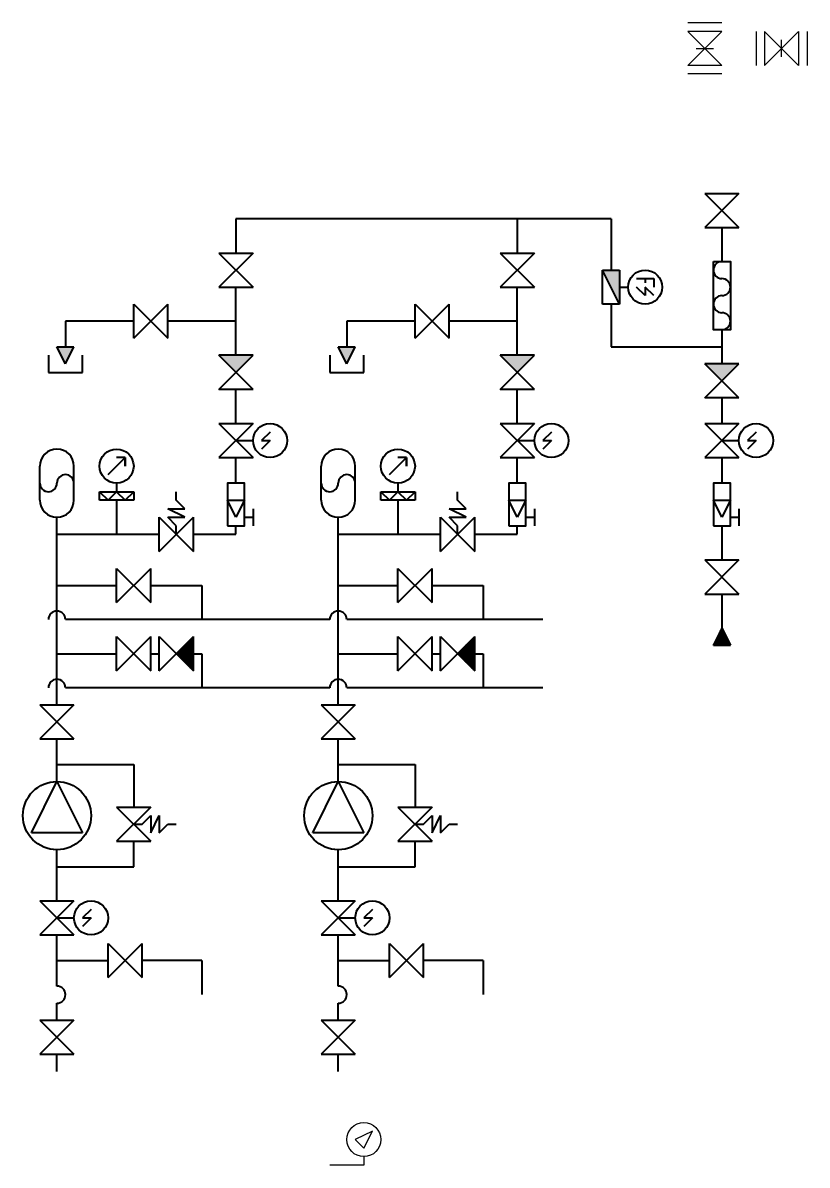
# Model space of a CAD drawing. Header units: millimetres. Extents: x 93665 to 221094, y -93000 to -1330.
# Drawn here: x 147500 to 152100, y -83750 to -77050 of the extents above; entities that cross this region are included whole.
import ezdxf

# ---------------------------------------------------------------- set-up
doc = ezdxf.new("R2010")
doc.units = ezdxf.units.MM
for name, color, linetype, lineweight, true_color in [('В2', 150, 'Continuous', 40, 0x007fff), ('К100', 7, 'Continuous', 40, 0xa55200), ('К20', 7, 'Continuous', 40, 0xffbe00), ('Р2', 7, 'Continuous', 40, 0x991b1e)]:
    doc.layers.add(name, color=color, linetype=linetype, lineweight=lineweight, true_color=true_color)
doc.layers.add('Р1', color=202, linetype='Continuous', lineweight=40)

msp = doc.modelspace()

# ---------------------------------------------------------------- hatches: boundary and pattern name
at = {"layer": 'В2'}
h = msp.add_hatch(color=256, dxfattribs=at)
h.dxf.hatch_style = 1
h.paths.add_polyline_path([(151700, -79050), (151500, -79050), (151600, -79150)])
h = msp.add_hatch(dxfattribs=at)
h.set_pattern_fill('ANGLE', color=256)
h.set_pattern_definition([(0, (143050, -83200), (0, 6.985), [5.08, -1.905]), (90, (143050, -83200), (-6.985, 4e-16), [5.08, -1.905])])
h.paths.add_polyline_path([(151600, -80600), (151550, -80700), (151650, -80700)])
at = {"layer": 'К100'}
h = msp.add_hatch(dxfattribs=at)
h.set_pattern_fill('ANGLE', color=256)
h.set_pattern_definition([(0, (147550, -83250), (0, 6.985), [5.08, -1.905]), (90, (147550, -83250), (-6.985, 4e-16), [5.08, -1.905])])
h.paths.add_polyline_path([(148500, -80850), (148500, -80650), (148400, -80750)])
h = msp.add_hatch(dxfattribs=at)
h.set_pattern_fill('ANGLE', color=256)
h.set_pattern_definition([(0, (149200, -83250), (0, 6.985), [5.08, -1.905]), (90, (149200, -83250), (-6.985, 4e-16), [5.08, -1.905])])
h.paths.add_polyline_path([(150150, -80850), (150150, -80650), (150050, -80750)])
at = {"layer": 'Р2'}
h = msp.add_hatch(color=256, dxfattribs=at)
h.dxf.hatch_style = 1
h.paths.add_polyline_path([(151000, -78700), (151000, -78500), (150900, -78500)])
h = msp.add_hatch(color=256, dxfattribs=at)
h.dxf.hatch_style = 1
h.paths.add_polyline_path([(147750, -79050), (147800, -78950), (147700, -78950)])
h = msp.add_hatch(color=256, dxfattribs=at)
h.dxf.hatch_style = 1
h.paths.add_polyline_path([(149400, -79050), (149450, -78950), (149350, -78950)])
h = msp.add_hatch(color=256, dxfattribs=at)
h.dxf.hatch_style = 1
h.paths.add_polyline_path([(148850, -79000), (148650, -79000), (148750, -79100)])
h = msp.add_hatch(color=256, dxfattribs=at)
h.dxf.hatch_style = 1
h.paths.add_polyline_path([(150500, -79000), (150300, -79000), (150400, -79100)])

# ---------------------------------------------------------------- linework, layer by layer
for p, q in [((151600, -77050), (151400, -77050)), ((151600, -77100), (151400, -77100)), ((151400, -77100), (151600, -77300)), ((151600, -77100), (151400, -77300)), ((151800, -77100), (151800, -77300)), ((151850, -77100), (151850, -77300)), ((151850, -77300), (152050, -77100)), ((151850, -77100), (152050, -77300)), ((152050, -77100), (152050, -77300)), ((152100, -77100), (152100, -77300)), ((151950, -77250), (151950, -77150)), ((151450, -77200), (151550, -77200)), ((151600, -77300), (151400, -77300)), ((151600, -77350), (151400, -77350)), ((149550, -83550), (149450, -83600)), ((149450, -83600), (149500, -83650)), ((149500, -83650), (149550, -83550)), ((149500, -83650), (149550, -83550)), ((149500, -83750), (149300, -83750)), ((149500, -83700), (149500, -83750))]:
    msp.add_line(p, q)
msp.add_circle((149500, -83600), 100)
at = {"layer": 'В2'}
for p, q in [((151700, -79050), (151500, -79050)), ((151500, -79250), (151700, -79050)), ((151700, -79250), (151500, -79050)), ((151700, -79250), (151500, -79250)), ((151600, -79250), (151600, -79400)), ((151500, -79400), (151700, -79400)), ((151700, -79400), (151500, -79600)), ((151500, -79400), (151700, -79600)), ((151800, -79450), (151750, -79500)), ((151600, -79500), (151700, -79500)), ((151750, -79500), (151800, -79500)), ((151800, -79500), (151750, -79550)), ((151500, -79600), (151700, -79600)), ((151600, -79600), (151600, -79750)), ((151550, -79850), (151650, -79850)), ((151600, -79950), (151550, -79850)), ((151650, -79850), (151600, -79950)), ((151700, -79900), (151700, -80000)), ((151650, -79950), (151700, -79950)), ((151600, -80000), (151600, -80200)), ((151500, -80200), (151700, -80200)), ((151700, -80200), (151500, -80400)), ((151500, -80200), (151700, -80400)), ((151500, -80400), (151700, -80400)), ((151600, -80400), (151600, -80600)), ((151600, -80600), (151550, -80700)), ((151600, -80600), (151650, -80700)), ((151650, -80700), (151550, -80700)), ((148000, -82650), (148000, -82450)), ((148000, -82450), (148200, -82650)), ((148000, -82650), (148200, -82450)), ((148200, -82650), (148200, -82450)), ((149650, -82650), (149650, -82450)), ((149650, -82450), (149850, -82650)), ((149650, -82650), (149850, -82450)), ((149850, -82650), (149850, -82450)), ((147700, -82550), (148000, -82550)), ((148550, -82550), (148200, -82550)), ((148550, -82550), (148550, -82750)), ((149350, -82550), (149650, -82550)), ((150200, -82550), (149850, -82550)), ((150200, -82550), (150200, -82750))]:
    msp.add_line(p, q, dxfattribs=at)
msp.add_lwpolyline([(151550, -80000), (151650, -80000), (151650, -79750), (151550, -79750)], close=True, dxfattribs=at)
msp.add_circle((151800, -79500), 100, dxfattribs=at)
at = {"layer": 'К100'}
for p, q in [((148050, -80850), (148050, -80650)), ((148050, -80650), (148250, -80850)), ((148050, -80850), (148250, -80650)), ((148250, -80850), (148250, -80650)), ((148300, -80850), (148300, -80650)), ((148300, -80650), (148500, -80850)), ((148300, -80850), (148500, -80650)), ((148500, -80850), (148500, -80650)), ((149700, -80850), (149700, -80650)), ((149700, -80650), (149900, -80850)), ((149700, -80850), (149900, -80650)), ((149900, -80850), (149900, -80650)), ((149950, -80850), (149950, -80650)), ((149950, -80650), (150150, -80850)), ((149950, -80850), (150150, -80650)), ((150150, -80850), (150150, -80650)), ((147700, -80750), (148050, -80750)), ((148250, -80750), (148300, -80750)), ((148500, -80750), (148550, -80750)), ((148550, -80750), (148550, -80950)), ((149350, -80750), (149700, -80750)), ((149900, -80750), (149950, -80750)), ((150150, -80750), (150200, -80750)), ((150200, -80750), (150200, -80950)), ((149300, -80950), (147750, -80950)), ((150550, -80950), (149400, -80950))]:
    msp.add_line(p, q, dxfattribs=at)
for centre in [(147700, -80950), (149350, -80950)]:
    msp.add_arc(centre, 50, 0, 180, dxfattribs=at)
at = {"layer": 'К20'}
for p, q in [((148050, -80450), (148050, -80250)), ((148050, -80250), (148250, -80450)), ((148050, -80450), (148250, -80250)), ((148250, -80450), (148250, -80250)), ((149700, -80450), (149700, -80250)), ((149700, -80250), (149900, -80450)), ((149700, -80450), (149900, -80250)), ((149900, -80450), (149900, -80250)), ((147700, -80350), (148050, -80350)), ((148250, -80350), (148550, -80350)), ((148550, -80350), (148550, -80550)), ((149350, -80350), (149700, -80350)), ((149900, -80350), (150200, -80350)), ((150200, -80350), (150200, -80550)), ((149300, -80550), (147750, -80550)), ((150550, -80550), (149400, -80550))]:
    msp.add_line(p, q, dxfattribs=at)
for centre in [(147700, -80550), (149350, -80550)]:
    msp.add_arc(centre, 50, 0, 180, dxfattribs=at)
at = {"layer": 'Р1'}
for p, q in [((151500, -78050), (151700, -78050)), ((151700, -78050), (151500, -78250)), ((151500, -78050), (151700, -78250)), ((151500, -78250), (151700, -78250)), ((151600, -78250), (151600, -78450)), ((151600, -78850), (151600, -79050))]:
    msp.add_line(p, q, dxfattribs=at)
msp.add_lwpolyline([(151550, -78450), (151650, -78450), (151650, -78850), (151550, -78850)], close=True, dxfattribs=at)
for centre, start, end in [((151600, -78500), 90, 270), ((151600, -78600), 270, 90), ((151600, -78700), 90, 270), ((151600, -78800), 270, 90)]:
    msp.add_arc(centre, 50, start, end, dxfattribs=at)
at = {"layer": 'Р2'}
for p, q in [((150950, -78200), (148750, -78200)), ((148750, -78200), (148750, -78400)), ((150400, -78200), (150400, -78400)), ((150950, -78200), (150950, -78500)), ((148650, -78400), (148850, -78400)), ((148850, -78400), (148650, -78600)), ((148650, -78400), (148850, -78600)), ((150300, -78400), (150500, -78400)), ((150500, -78400), (150300, -78600)), ((150300, -78400), (150500, -78600)), ((150900, -78700), (150900, -78500)), ((150900, -78500), (151000, -78500)), ((151000, -78700), (150900, -78500)), ((151000, -78500), (151000, -78700)), ((151100, -78550), (151200, -78550)), ((151150, -78550), (151150, -78575)), ((151200, -78550), (151200, -78600)), ((148650, -78600), (148850, -78600)), ((148750, -79000), (148750, -78600)), ((150300, -78600), (150500, -78600)), ((150400, -79000), (150400, -78600)), ((151000, -78600), (151050, -78600)), ((151150, -78650), (151100, -78600)), ((151200, -78650), (151150, -78600)), ((151150, -78600), (151150, -78650)), ((148150, -78900), (148150, -78700)), ((148150, -78700), (148350, -78900)), ((148150, -78900), (148350, -78700)), ((148350, -78900), (148350, -78700)), ((149800, -78900), (149800, -78700)), ((149800, -78700), (150000, -78900)), ((149800, -78900), (150000, -78700)), ((150000, -78900), (150000, -78700)), ((151000, -78700), (150900, -78700)), ((150950, -78700), (150950, -78950)), ((148150, -78800), (147750, -78800)), ((147750, -78800), (147750, -78950)), ((148750, -78800), (148350, -78800)), ((149800, -78800), (149400, -78800)), ((149400, -78800), (149400, -78950)), ((150400, -78800), (150000, -78800)), ((147750, -79050), (147700, -78950)), ((147700, -78950), (147800, -78950)), ((147750, -79050), (147800, -78950)), ((149400, -79050), (149350, -78950)), ((149350, -78950), (149450, -78950)), ((149400, -79050), (149450, -78950)), ((150950, -78950), (151600, -78950)), ((147650, -79000), (147650, -79100)), ((147850, -79100), (147850, -79000)), ((148850, -79000), (148650, -79000)), ((148650, -79200), (148850, -79000)), ((148850, -79200), (148650, -79000)), ((149300, -79000), (149300, -79100)), ((149500, -79100), (149500, -79000)), ((150500, -79000), (150300, -79000)), ((150300, -79200), (150500, -79000)), ((150500, -79200), (150300, -79000)), ((147650, -79100), (147850, -79100)), ((149300, -79100), (149500, -79100)), ((148850, -79200), (148650, -79200)), ((148750, -79400), (148750, -79200)), ((150500, -79200), (150300, -79200)), ((150400, -79400), (150400, -79200)), ((148650, -79400), (148850, -79400)), ((148850, -79400), (148650, -79600)), ((148650, -79400), (148850, -79600)), ((148950, -79450), (148900, -79500)), ((150300, -79400), (150500, -79400)), ((150500, -79400), (150300, -79600)), ((150300, -79400), (150500, -79600)), ((150600, -79450), (150550, -79500)), ((148750, -79500), (148850, -79500)), ((148900, -79500), (148950, -79500)), ((148950, -79500), (148900, -79550)), ((150400, -79500), (150500, -79500)), ((150550, -79500), (150600, -79500)), ((150600, -79500), (150550, -79550)), ((147600, -79850), (147600, -79650)), ((147800, -79850), (147800, -79650)), ((148000, -79700), (148100, -79600)), ((148100, -79600), (148050, -79600)), ((148100, -79600), (148100, -79600)), ((148100, -79600), (148100, -79650)), ((148100, -79650), (148100, -79600)), ((148650, -79600), (148850, -79600)), ((148750, -79750), (148750, -79600)), ((149250, -79850), (149250, -79650)), ((149450, -79850), (149450, -79650)), ((149650, -79700), (149750, -79600)), ((149750, -79600), (149700, -79600)), ((149750, -79600), (149750, -79600)), ((149750, -79600), (149750, -79650)), ((149750, -79650), (149750, -79600)), ((150300, -79600), (150500, -79600)), ((150400, -79750), (150400, -79600)), ((148050, -79750), (148050, -79800)), ((149700, -79750), (149700, -79800)), ((147950, -79800), (148150, -79800)), ((147950, -79850), (147950, -79800)), ((147950, -79800), (148000, -79850)), ((148150, -79850), (147950, -79850)), ((148000, -79850), (148050, -79800)), ((148050, -79800), (148100, -79850)), ((148050, -79850), (148050, -80050)), ((148100, -79850), (148150, -79800)), ((148150, -79800), (148150, -79850)), ((148400, -79850), (148400, -79800)), ((148450, -79900), (148400, -79850)), ((148700, -79850), (148800, -79850)), ((148750, -79950), (148700, -79850)), ((148800, -79850), (148750, -79950)), ((149600, -79800), (149800, -79800)), ((149600, -79850), (149600, -79800)), ((149600, -79800), (149650, -79850)), ((149800, -79850), (149600, -79850)), ((149650, -79850), (149700, -79800)), ((149700, -79800), (149750, -79850)), ((149700, -79850), (149700, -80050)), ((149750, -79850), (149800, -79800)), ((149800, -79800), (149800, -79850)), ((150050, -79850), (150050, -79800)), ((150100, -79900), (150050, -79850)), ((150350, -79850), (150450, -79850)), ((150400, -79950), (150350, -79850)), ((150450, -79850), (150400, -79950)), ((148450, -79950), (148350, -79900)), ((148350, -79900), (148450, -79900)), ((148850, -79900), (148850, -80000)), ((150100, -79950), (150000, -79900)), ((150000, -79900), (150100, -79900)), ((150500, -79900), (150500, -80000)), ((147700, -80050), (147700, -79950)), ((148300, -80150), (148300, -79950)), ((148300, -79950), (148500, -80150)), ((148300, -80150), (148500, -79950)), ((148400, -80000), (148350, -79950)), ((148350, -79950), (148450, -79950)), ((148500, -80150), (148500, -79950)), ((148800, -79950), (148850, -79950)), ((149350, -80050), (149350, -79950)), ((149950, -80150), (149950, -79950)), ((149950, -79950), (150150, -80150)), ((149950, -80150), (150150, -79950)), ((150050, -80000), (150000, -79950)), ((150000, -79950), (150100, -79950)), ((150150, -80150), (150150, -79950)), ((150450, -79950), (150500, -79950)), ((147700, -80700), (147700, -80050)), ((147700, -80050), (148300, -80050)), ((148400, -80050), (148400, -80000)), ((148500, -80050), (148750, -80050)), ((148750, -80050), (148750, -80000)), ((149350, -80700), (149350, -80050)), ((149350, -80050), (149950, -80050)), ((150050, -80050), (150050, -80000)), ((150150, -80050), (150400, -80050)), ((150400, -80050), (150400, -80000)), ((147700, -81050), (147700, -80700)), ((149350, -81050), (149350, -80700)), ((147600, -81050), (147800, -81050)), ((147800, -81050), (147600, -81250)), ((147600, -81050), (147800, -81250)), ((149250, -81050), (149450, -81050)), ((149450, -81050), (149250, -81250)), ((149250, -81050), (149450, -81250)), ((147600, -81250), (147800, -81250)), ((147700, -81500), (147700, -81250)), ((149250, -81250), (149450, -81250)), ((149350, -81500), (149350, -81250)), ((147700, -81400), (148150, -81400)), ((148150, -81400), (148150, -81650)), ((149350, -81400), (149800, -81400)), ((149800, -81400), (149800, -81650)), ((147550, -81800), (147700, -81500)), ((147700, -81500), (147850, -81800)), ((149200, -81800), (149350, -81500)), ((149350, -81500), (149500, -81800)), ((148050, -81650), (148250, -81650)), ((148250, -81650), (148050, -81850)), ((148050, -81650), (148250, -81850)), ((149700, -81650), (149900, -81650)), ((149900, -81650), (149700, -81850)), ((149700, -81650), (149900, -81850)), ((148200, -81750), (148250, -81700)), ((148250, -81700), (148250, -81800)), ((148250, -81800), (148300, -81700)), ((148300, -81700), (148300, -81800)), ((149850, -81750), (149900, -81700)), ((149900, -81700), (149900, -81800)), ((149900, -81800), (149950, -81700)), ((149950, -81700), (149950, -81800)), ((147850, -81800), (147550, -81800)), ((148150, -81750), (148200, -81750)), ((148300, -81800), (148350, -81750)), ((148350, -81750), (148400, -81750)), ((149500, -81800), (149200, -81800)), ((149800, -81750), (149850, -81750)), ((149950, -81800), (150000, -81750)), ((150000, -81750), (150050, -81750)), ((148050, -81850), (148250, -81850)), ((148150, -82000), (148150, -81850)), ((149700, -81850), (149900, -81850)), ((149800, -82000), (149800, -81850)), ((147700, -82200), (147700, -81900)), ((149350, -82200), (149350, -81900)), ((147700, -82000), (148150, -82000)), ((149350, -82000), (149800, -82000)), ((147600, -82200), (147800, -82200)), ((147800, -82200), (147600, -82400)), ((147600, -82200), (147800, -82400)), ((149250, -82200), (149450, -82200)), ((149450, -82200), (149250, -82400)), ((149250, -82200), (149450, -82400)), ((147900, -82250), (147850, -82300)), ((149550, -82250), (149500, -82300)), ((147700, -82300), (147800, -82300)), ((147850, -82300), (147900, -82300)), ((147900, -82300), (147850, -82350)), ((149350, -82300), (149450, -82300)), ((149500, -82300), (149550, -82300)), ((149550, -82300), (149500, -82350)), ((147600, -82400), (147800, -82400)), ((147700, -82700), (147700, -82400)), ((149250, -82400), (149450, -82400)), ((149350, -82700), (149350, -82400)), ((147700, -82900), (147700, -82800)), ((149350, -82900), (149350, -82800)), ((147600, -82900), (147800, -82900)), ((147800, -82900), (147600, -83100)), ((147600, -82900), (147800, -83100)), ((149250, -82900), (149450, -82900)), ((149450, -82900), (149250, -83100)), ((149250, -82900), (149450, -83100)), ((147600, -83100), (147800, -83100)), ((147700, -83200), (147700, -83100)), ((149250, -83100), (149450, -83100)), ((149350, -83200), (149350, -83100))]:
    msp.add_line(p, q, dxfattribs=at)
for points in [[(148700, -80000), (148800, -80000), (148800, -79750), (148700, -79750)], [(150350, -80000), (150450, -80000), (150450, -79750), (150350, -79750)]]:
    msp.add_lwpolyline(points, close=True, dxfattribs=at)
for centre, radius in [((151150, -78600), 100), ((148950, -79500), 100), ((150600, -79500), 100), ((148050, -79650), 100), ((149700, -79650), 100), ((147700, -81700), 200), ((149350, -81700), 200), ((147900, -82300), 100), ((149550, -82300), 100)]:
    msp.add_circle(centre, radius, dxfattribs=at)
for centre, radius, start, end in [((147700, -79650), 100, 0, 180), ((149350, -79650), 100, 0, 180), ((147750, -79750), 50, 0, 180), ((149400, -79750), 50, 0, 180), ((147650, -79750), 50, 180, 0), ((149300, -79750), 50, 180, 0), ((147700, -79850), 100, 180, 0), ((149350, -79850), 100, 180, 0), ((147700, -82750), 50, 270, 90), ((149350, -82750), 50, 270, 90)]:
    msp.add_arc(centre, radius, start, end, dxfattribs=at)

doc.saveas('drawing.dxf')
